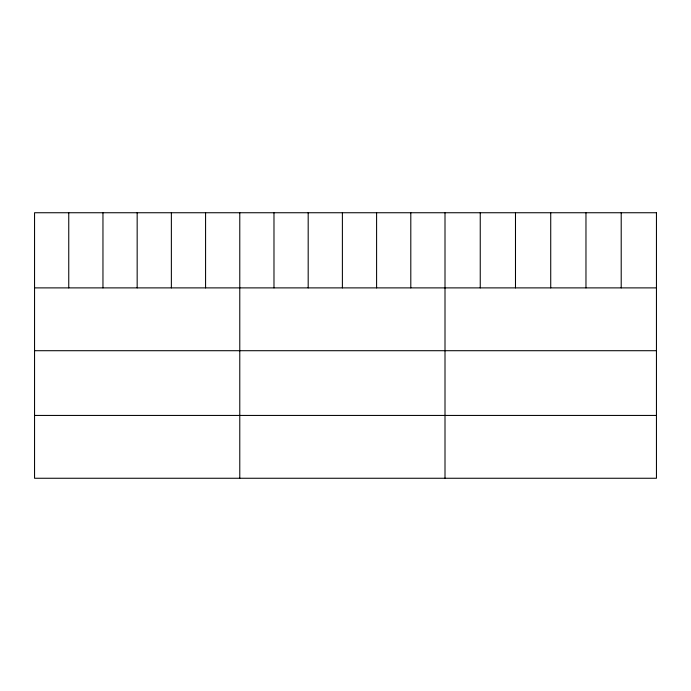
<?xml version="1.0" encoding="UTF-8"?>
<svg xmlns="http://www.w3.org/2000/svg" width="691" height="691" viewBox="0 0 691 691"><rect width="100%" height="100%" fill="white"/><g stroke="black" fill="none" stroke-linecap="round" stroke-linejoin="round"><path stroke-width="1.04" d="M34.55 287.888L656.45 287.888M34.55 350.708L656.45 350.708M34.55 415.438L656.45 415.438M621.209 212.742L621.209 287.888M585.968 212.742L585.968 287.888M550.727 212.742L550.727 287.888M515.486 212.742L515.486 287.888M480.245 212.742L480.245 287.888M445.004 212.742L445.004 478.258M410.8 212.742L410.8 287.888M376.595 212.742L376.595 287.888M342.39 212.742L342.39 287.888M308.186 212.742L308.186 287.888M273.981 212.742L273.981 287.888M239.777 212.742L239.777 478.258M205.572 212.742L205.572 287.888M171.368 212.742L171.368 287.888M137.163 212.742L137.163 287.888M102.959 212.742L102.959 287.888M68.754 212.742L68.754 287.888M656.45 212.742L34.55 212.742L34.55 478.258L656.45 478.258L656.45 212.742"/></g></svg>
